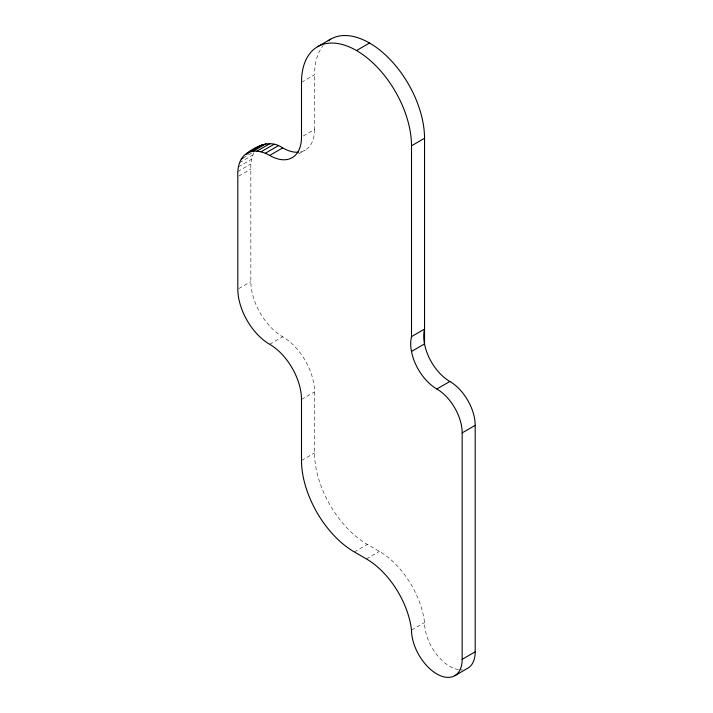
<?xml version="1.0" encoding="UTF-8"?>
<svg xmlns="http://www.w3.org/2000/svg" width="713" height="713" viewBox="0 0 713 713"><rect width="100%" height="100%" fill="white"/><g stroke="black" fill="none" stroke-linecap="round" stroke-linejoin="round"><path stroke-width="0.53" stroke-dasharray="3.56 2.67" d="M458.53 669.667A35.819 20.686 60 0 1 424.538 622.556A64.491 37.236 60 0 0 379.405 551.372L367.373 544.42A74.713 43.136 60 0 1 314.54 452.924L314.54 391.918A45.035 25.998 60 0 0 282.696 336.768A45.035 25.998 60 0 1 250.851 281.608L250.833 164.008L251.413 159.347L253.873 152.422M301.501 82.298L314.54 74.776A77.779 44.91 60 0 1 323.149 45.623M243.133 157.965L251.511 153.126M239.541 162.68L252.58 155.149M238.374 166.869L251.413 159.347M237.803 171.539L250.833 164.008M303.364 135.969L314.54 129.516L314.54 74.776M238.748 176.058L250.851 169.07M298.694 153.901L305.217 150.131M238.748 288.596L250.851 281.608M269.657 344.29L282.696 336.768M301.501 399.44L314.54 391.918M301.501 460.446L314.54 452.924M354.334 551.951L367.373 544.42M366.366 558.903L379.405 551.372M411.508 630.087L424.538 622.556M314.54 129.516A45.035 25.998 60 0 1 299.513 152.065M462.532 669.819A35.819 20.686 60 0 1 459.564 669.801"/><path stroke-width="1.07" d="M298.622 152.172A45.035 25.998 60 0 1 282.696 147.903C270.432 139.24 256.885 145.559 246.279 153.696C239.06 158.767 237.349 168.33 237.821 176.592L237.821 289.139A45.035 25.998 60 0 0 269.657 344.29A45.035 25.998 60 0 1 301.501 399.44L301.501 460.446A74.713 43.136 60 0 0 354.334 551.951L366.366 558.903A64.491 37.236 60 0 1 411.508 630.087A35.819 20.686 60 0 0 436.837 673.954A35.819 20.686 60 0 0 462.167 659.329L475.197 651.807L475.197 425.34A35.819 20.686 60 0 0 449.867 381.473A36.996 21.363 60 0 1 425.34 347.605L424.253 342.561A36.996 21.363 60 0 1 424.538 329.085L411.508 336.607A36.996 21.363 60 0 0 411.214 350.092L412.301 355.127A36.996 21.363 60 0 0 436.837 388.995A35.819 20.686 60 0 1 462.167 432.871L462.167 659.329M257.25 147.921L259.318 146.165M317.615 46.693L330.654 39.17M246.279 153.696C253.498 149.07 262.732 151.406 269.657 155.434A45.035 25.998 60 0 0 301.501 137.048L301.501 82.298A77.779 44.91 60 0 1 356.5 50.543L369.539 43.021M249.47 152.083L262.5 144.561M246.324 154.418L248.186 153.34M253.035 151.227L266.065 143.696M241.27 159.044L243.133 157.965M256.912 151.138L269.942 143.607M261.02 151.824L274.059 144.293M265.298 153.259L278.337 145.737M269.657 155.434L282.696 147.903M411.508 336.607L411.508 145.808L424.538 138.286A77.779 44.91 60 0 0 388.915 58.279A77.779 44.91 60 0 0 328.185 40.784M411.508 351.438L424.538 343.916L424.538 138.286M436.837 388.995L449.867 381.473M462.167 432.871L475.197 425.34M454.742 675.728L467.781 668.206A35.819 20.686 60 0 0 475.197 651.807M356.5 50.543A77.779 44.91 60 0 1 411.508 145.808"/></g></svg>
